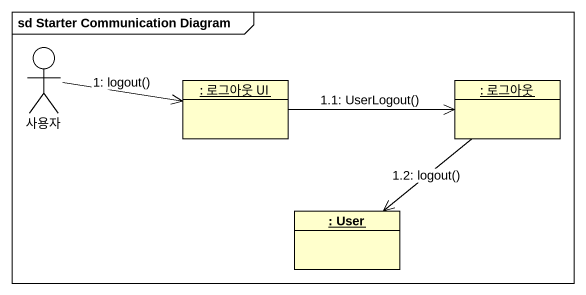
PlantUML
@startuml
mainframe sd Starter Communication Diagram
allowmixing
hide circle
hide empty members
actor 사용자
object ": 로그아웃 UI" as 로그아웃_UI
object ": 로그아웃" as 로그아웃
object ": User" as User
사용자 -right-> 로그아웃_UI : 1: logout()
로그아웃_UI -right-> 로그아웃 : 1.1: UserLogout()
로그아웃 --> User : 1.2: logout()
@enduml
